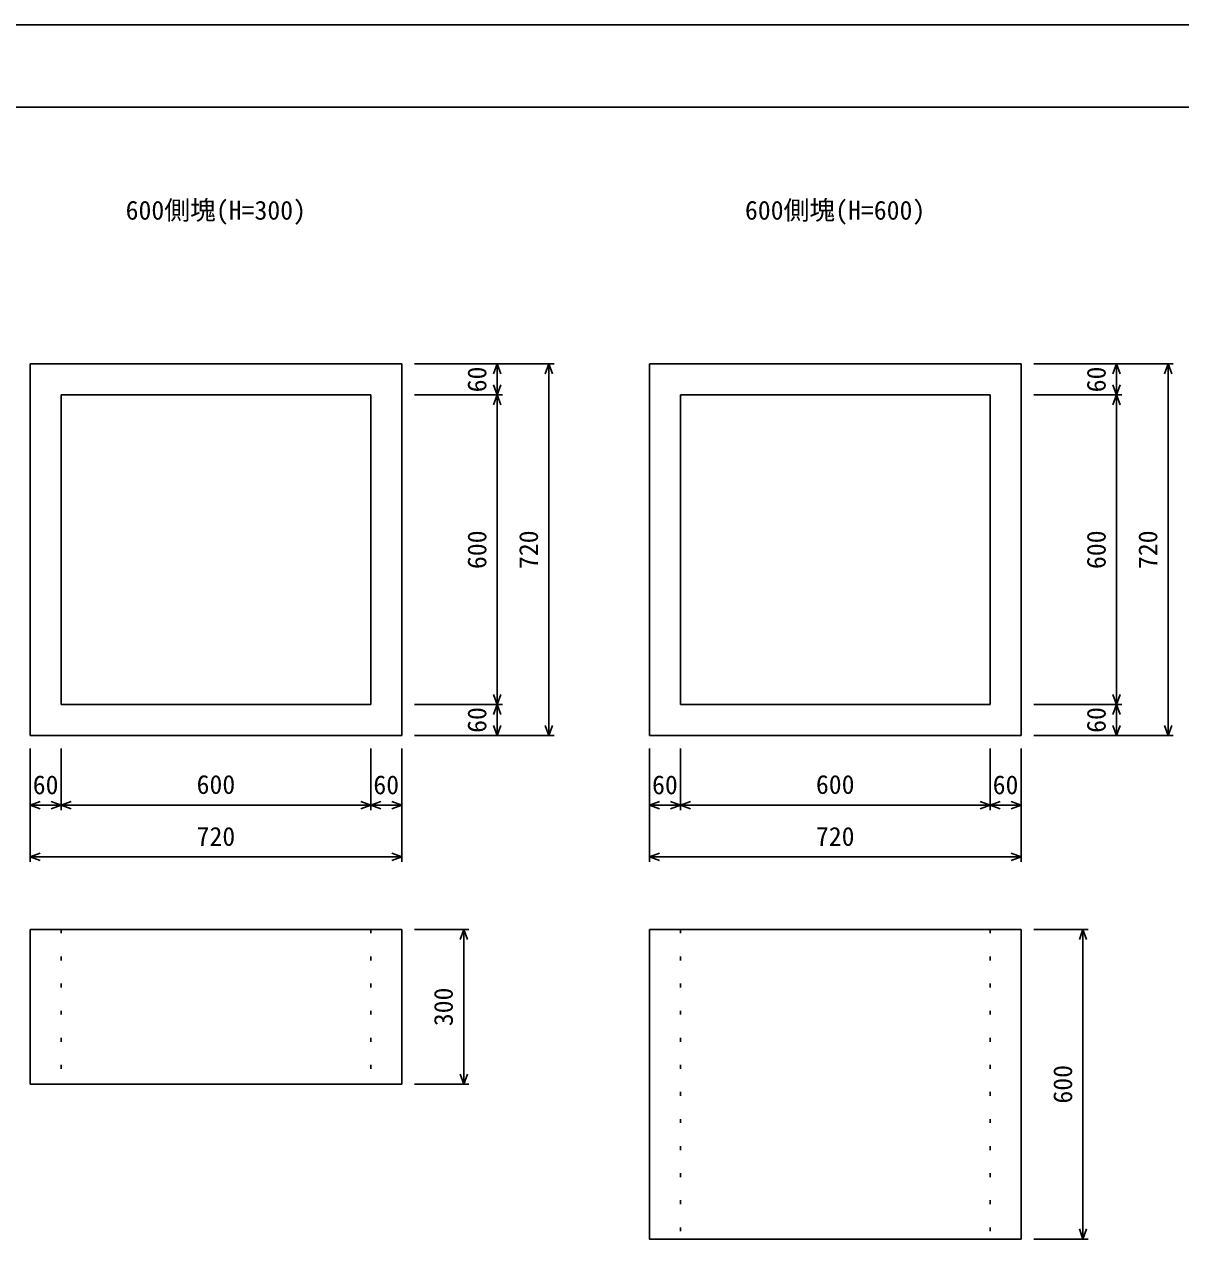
# Model space of a CAD drawing. Units: millimetres, scale not verified. Extents: x -12600 to 12600, y -8910 to 8910.
# Drawn here: x 5748 to 7987, y -772 to 1627 of the extents above; entities that cross this region are included whole.
import ezdxf
from ezdxf.enums import TextEntityAlignment as Align

# ---------------------------------------------------------------- set-up
doc = ezdxf.new("R2010")
doc.units = ezdxf.units.MM
doc.header["$LTSCALE"] = 30
doc.linetypes.add('DOTTED', pattern=[1.75, 0.25, -1.5])
for name, color, linetype, lineweight in [('0-0_DIM', 7, 'Continuous', 25), ('0-4_OUTLINE', 3, 'Continuous', 25), ('0-5_OUTLINE2', 4, 'DOTTED', 25), ('0-6_TXT', 7, 'Continuous', 25)]:
    doc.layers.add(name, color=color, linetype=linetype, lineweight=lineweight)
doc.styles.add('ＭＳ ゴシック', font='')
doc.styles.get('ＭＳ ゴシック').set_extended_font_data('MS Gothic')

msp = doc.modelspace()

# ---------------------------------------------------------------- linework, layer by layer
at = {"layer": '0-0_DIM'}
for p, q in [((2868.48, 1466.57), (9368.48, 1466.57)), ((6773.48, 969.19), (6503.48, 969.19)), ((6663.48, 969.19), (6663.48, 909.19)), ((6763.48, 969.19), (6763.48, 249.19)), ((7973.48, 969.19), (7703.48, 969.19)), ((7863.48, 969.19), (7863.48, 909.19)), ((7963.48, 969.19), (7963.48, 249.19)), ((6673.48, 909.19), (6503.48, 909.19)), ((6663.48, 909.19), (6663.48, 309.19)), ((7873.48, 909.19), (7703.48, 909.19)), ((7863.48, 909.19), (7863.48, 309.19)), ((6673.48, 309.19), (6503.48, 309.19)), ((6663.48, 249.19), (6663.48, 309.19)), ((7873.48, 309.19), (7703.48, 309.19)), ((7863.48, 249.19), (7863.48, 309.19)), ((6773.48, 249.19), (6503.48, 249.19)), ((7973.48, 249.19), (7703.48, 249.19)), ((5758.48, 4.19), (5758.48, 224.19)), ((5818.48, 104.19), (5818.48, 224.19)), ((6418.48, 104.19), (6418.48, 224.19)), ((6478.48, 4.19), (6478.48, 224.19)), ((6958.48, 4.19), (6958.48, 224.19)), ((7018.48, 104.19), (7018.48, 224.19)), ((7618.48, 104.19), (7618.48, 224.19)), ((7678.48, 4.19), (7678.48, 224.19)), ((5818.48, 114.19), (5758.48, 114.19)), ((5818.48, 114.19), (6418.48, 114.19)), ((6418.48, 114.19), (6478.48, 114.19)), ((7018.48, 114.19), (6958.48, 114.19)), ((7018.48, 114.19), (7618.48, 114.19)), ((7618.48, 114.19), (7678.48, 114.19)), ((5758.48, 14.19), (6478.48, 14.19)), ((6958.48, 14.19), (7678.48, 14.19)), ((6608.48, -126.81), (6503.48, -126.81)), ((6598.48, -126.81), (6598.48, -426.81)), ((7808.48, -126.81), (7703.48, -126.81)), ((7798.48, -126.81), (7798.48, -726.81)), ((6608.48, -426.81), (6503.48, -426.81)), ((7808.48, -726.81), (7703.48, -726.81))]:
    msp.add_line(p, q, dxfattribs=at)
msp.add_lwpolyline([(2868.48, -2873.43), (9368.48, -2873.43), (9368.48, 1626.57), (2868.48, 1626.57)], close=True, dxfattribs=at)
for points in [[(6670.56, 949.73), (6663.48, 969.19), (6656.39, 949.73)], [(6770.56, 949.73), (6763.48, 969.19), (6756.39, 949.73)], [(7870.56, 949.73), (7863.48, 969.19), (7856.39, 949.73)], [(7970.56, 949.73), (7963.48, 969.19), (7956.39, 949.73)], [(6670.56, 928.65), (6663.48, 909.19), (6656.39, 928.65)], [(7870.56, 928.65), (7863.48, 909.19), (7856.39, 928.65)], [(6670.56, 889.73), (6663.48, 909.19), (6656.39, 889.73)], [(7870.56, 889.73), (7863.48, 909.19), (7856.39, 889.73)], [(6670.56, 328.65), (6663.48, 309.19), (6656.39, 328.65)], [(7870.56, 328.65), (7863.48, 309.19), (7856.39, 328.65)], [(6670.56, 289.73), (6663.48, 309.19), (6656.39, 289.73)], [(7870.56, 289.73), (7863.48, 309.19), (7856.39, 289.73)], [(6670.56, 268.65), (6663.48, 249.19), (6656.39, 268.65)], [(6770.56, 268.65), (6763.48, 249.19), (6756.39, 268.65)], [(7870.56, 268.65), (7863.48, 249.19), (7856.39, 268.65)], [(7970.56, 268.65), (7963.48, 249.19), (7956.39, 268.65)], [(5777.93, 107.1), (5758.48, 114.19), (5777.93, 121.27)], [(5799.02, 107.1), (5818.48, 114.19), (5799.02, 121.27)], [(5837.93, 107.1), (5818.48, 114.19), (5837.93, 121.27)], [(6399.02, 107.1), (6418.48, 114.19), (6399.02, 121.27)], [(6437.93, 107.1), (6418.48, 114.19), (6437.93, 121.27)], [(6459.02, 107.1), (6478.48, 114.19), (6459.02, 121.27)], [(6977.93, 107.1), (6958.48, 114.19), (6977.93, 121.27)], [(6999.02, 107.1), (7018.48, 114.19), (6999.02, 121.27)], [(7037.93, 107.1), (7018.48, 114.19), (7037.93, 121.27)], [(7599.02, 107.1), (7618.48, 114.19), (7599.02, 121.27)], [(7637.93, 107.1), (7618.48, 114.19), (7637.93, 121.27)], [(7659.02, 107.1), (7678.48, 114.19), (7659.02, 121.27)], [(5777.93, 7.1), (5758.48, 14.19), (5777.93, 21.27)], [(6459.02, 7.1), (6478.48, 14.19), (6459.02, 21.27)], [(6977.93, 7.1), (6958.48, 14.19), (6977.93, 21.27)], [(7659.02, 7.1), (7678.48, 14.19), (7659.02, 21.27)], [(6605.56, -146.27), (6598.48, -126.81), (6591.39, -146.27)], [(7805.56, -146.27), (7798.48, -126.81), (7791.39, -146.27)], [(6605.56, -407.36), (6598.48, -426.81), (6591.39, -407.36)], [(7805.56, -707.36), (7798.48, -726.81), (7791.39, -707.36)]]:
    msp.add_lwpolyline(points, dxfattribs=at)
at = {"layer": '0-4_OUTLINE'}
for p, q in [((5758.48, 969.19), (6478.48, 969.19)), ((5758.48, 969.19), (5758.48, 249.19)), ((6478.48, 969.19), (6478.48, 249.19)), ((6958.48, 969.19), (7678.48, 969.19)), ((6958.48, 969.19), (6958.48, 249.19)), ((7678.48, 969.19), (7678.48, 249.19)), ((5818.48, 909.19), (5818.48, 309.19)), ((7018.48, 909.19), (7018.48, 309.19)), ((5818.48, 309.19), (6418.48, 309.19)), ((7018.48, 309.19), (7618.48, 309.19)), ((5758.48, 249.19), (6478.48, 249.19)), ((6958.48, 249.19), (7678.48, 249.19)), ((5758.48, -126.81), (6478.48, -126.81)), ((5758.48, -126.81), (5758.48, -426.81)), ((6478.48, -126.81), (6478.48, -426.81)), ((6958.48, -126.81), (7678.48, -126.81)), ((7678.48, -126.81), (7678.48, -726.81)), ((5758.48, -426.81), (6478.48, -426.81))]:
    msp.add_line(p, q, dxfattribs=at)
for points in [[(5818.48, 909.19), (6418.48, 909.19), (6418.48, 309.19)], [(7018.48, 909.19), (7618.48, 909.19), (7618.48, 309.19)], [(6958.48, -126.81), (6958.48, -726.81), (7678.48, -726.81)]]:
    msp.add_lwpolyline(points, dxfattribs=at)
at = {"layer": '0-5_OUTLINE2'}
for p, q in [((5818.48, -126.81), (5818.48, -426.81)), ((6418.48, -126.81), (6418.48, -426.81)), ((7018.48, -126.81), (7018.48, -726.81)), ((7618.48, -126.81), (7618.48, -726.81))]:
    msp.add_line(p, q, dxfattribs=at)

# ---------------------------------------------------------------- texts
at = {"layer": '0-0_DIM', "style": 'ＭＳ ゴシック'}
for s, p in [('60', (6653.48, 914.19)), ('60', (7853.48, 914.19)), ('600', (6653.48, 571.69)), ('720', (6753.48, 571.69)), ('600', (7853.48, 571.69)), ('720', (7953.48, 571.69)), ('60', (6653.48, 254.19)), ('60', (7853.48, 254.19)), ('300', (6588.48, -314.31)), ('600', (7788.48, -464.31))]:
    msp.add_text(s, height=36.66, rotation=90, dxfattribs=at).set_placement(p, align=Align.BOTTOM_LEFT)
for s, p in [('60', (5763.48, 124.19)), ('600', (6080.98, 124.87)), ('60', (6423.48, 124.19)), ('60', (6963.48, 124.19)), ('600', (7280.98, 124.87)), ('60', (7623.48, 124.19)), ('720', (6080.98, 24.19)), ('720', (7280.98, 24.19))]:
    msp.add_text(s, height=36.66, dxfattribs=at).set_placement(p, align=Align.BOTTOM_LEFT)
at = {"layer": '0-6_TXT', "style": 'ＭＳ ゴシック'}
for s, p in [('600側塊(H=300)', (5943.48, 1237.77)), ('600側塊(H=600)', (7143.48, 1237.77))]:
    msp.add_text(s, height=36.66, dxfattribs=at).set_placement(p, align=Align.BOTTOM_LEFT)

doc.saveas('drawing.dxf')
